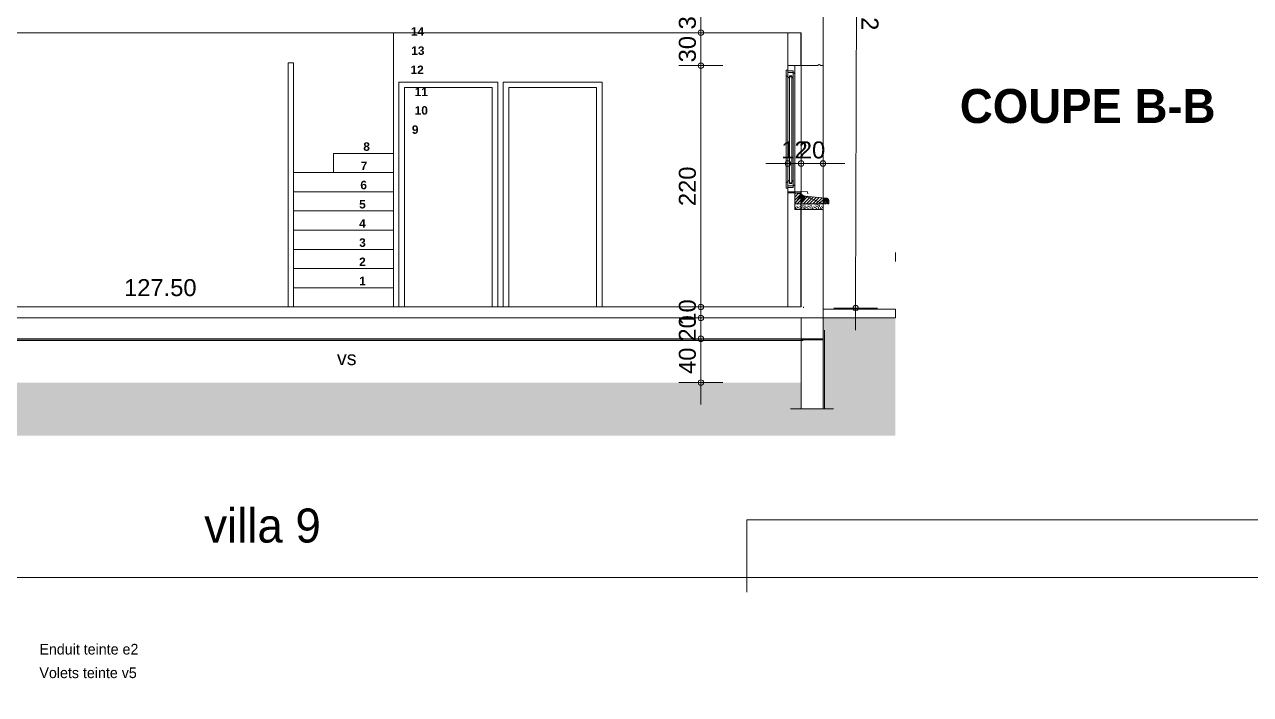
# Model space of a CAD drawing. Header units: metres. Extents: x 1.8 to 61.8, y -53.3 to -11.3.
# Drawn here: x 33.88 to 45.04, y -39.91 to -33.8 of the extents above; entities that cross this region are included whole.
import ezdxf
from ezdxf.enums import TextEntityAlignment as Align
from ezdxf.lldxf.tags import DXFTag

# ---------------------------------------------------------------- set-up
doc = ezdxf.new("R2010")
doc.units = ezdxf.units.M
doc.header["$MEASUREMENT"] = 0
for name, color, linetype in [('Calque commun', 7, 'Continuous'), ('Cotations', 7, 'Continuous'), ('Textes', 7, 'Continuous')]:
    doc.layers.add(name, color=color, linetype=linetype)
doc.styles.add('Arial10', font='arial.ttf', dxfattribs={"height": 0.154626})
doc.styles.add('Arial11', font='arial.ttf', dxfattribs={"height": 0.127566})
doc.styles.add('Arial12', font='arialbd.ttf', dxfattribs={"height": 0.077267})
doc.styles.add('Arial13', font='arial.ttf', dxfattribs={"height": 0.154626})
doc.styles.add('Century Gothic', font='GOTHIC.TTF', dxfattribs={"height": 0.310302})
doc.styles.add('Century Gothic3', font='GOTHIC.TTF', dxfattribs={"height": 0.193938})
doc.styles.add('Century Gothic6', font='GOTHICB.TTF', dxfattribs={"height": 0.31023})
tags = doc.linetypes.add('HIDDEN', pattern=[0.375, 0.25, -0.125]).pattern_tags.tags
tags[6:7] = [DXFTag(74, 4), DXFTag(75, 0), DXFTag(340, '0'), DXFTag(46, 1.0), DXFTag(50, 0.0), DXFTag(44, 0.0), DXFTag(45, 0.0)]
tags[4:5] = [DXFTag(74, 4), DXFTag(75, 0), DXFTag(340, '0'), DXFTag(46, 1.0), DXFTag(50, 0.0), DXFTag(44, 0.0), DXFTag(45, 0.0)]
tags = doc.linetypes.add('HIDDENX2', pattern=[0.75, 0.5, -0.25]).pattern_tags.tags
tags[6:7] = [DXFTag(74, 4), DXFTag(75, 0), DXFTag(340, '0'), DXFTag(46, 1.0), DXFTag(50, 0.0), DXFTag(44, 0.0), DXFTag(45, 0.0)]
tags[4:5] = [DXFTag(74, 4), DXFTag(75, 0), DXFTag(340, '0'), DXFTag(46, 1.0), DXFTag(50, 0.0), DXFTag(44, 0.0), DXFTag(45, 0.0)]

# ---------------------------------------------------------------- blocks, each defined once
blk = doc.blocks.new('FACADE VILLA 9 10 11-30')
at = {"layer": 'Textes', "color": 5, "linetype": 'ByBlock', "lineweight": -2, "insert": (-25.403, 31.46), "char_height": 0.19394, "attachment_point": 7, "line_spacing_factor": 1.330319, "style": 'Century Gothic3'}
blk.add_mtext('Enduit teinte e2\\PVolets teinte v5', dxfattribs=at)
blk = doc.blocks.new('CARTDCE')
at = {"layer": 'Calque commun', "color": 9, "linetype": 'Continuous', "lineweight": 9}
for p, q in [((20.202, 28.93), (-21.798, 28.93)), ((-21.798, 28.93), (-21.798, 27.609))]:
    blk.add_line(p, q, dxfattribs=at)
blk = doc.blocks.new('new171')
at = {"layer": 'Cotations', "color": 14, "linetype": 'Continuous', "lineweight": 9}
blk.add_arc((0, 0), 0.5, 0, 359.9994, dxfattribs=at)
blk = doc.blocks.new('new172')
at = {"layer": 'Cotations', "color": 14, "linetype": 'Continuous', "lineweight": 9}
blk.add_arc((0, 0), 0.5, 0, 359.9994, dxfattribs=at)
blk = doc.blocks.new('DimLine57553')
at = {"layer": 'Cotations', "color": 14, "linetype": 'Continuous', "lineweight": 9}
for p, q in [((40.039, -33.578), (40.039, -33.378)), ((40.239, -33.578), (39.839, -33.578)), ((40.039, -33.878), (40.039, -33.578)), ((40.239, -33.878), (39.839, -33.878)), ((40.039, -33.878), (40.039, -34.078))]:
    blk.add_line(p, q, dxfattribs=at)
at = {"layer": 'Cotations', "color": 14, "linetype": 'Continuous', "lineweight": 9, "xscale": 0.05000000074505806, "yscale": 0.05000000074505806, "zscale": 0.05000000074505806}
for name, p, rotation in [('new172', (40.039, -33.578), -90.00000000000001), ('new171', (40.039, -33.878), 90)]:
    blk.add_blockref(name, p, dxfattribs=dict(at, rotation=rotation))
at = {"layer": 'Cotations', "color": 7, "linetype": 'Continuous', "lineweight": 9, "style": 'Arial10'}
blk.add_text('30', height=0.1546, rotation=90, dxfattribs=at).set_placement((40.039, -33.728), align=Align.BOTTOM_CENTER)
blk = doc.blocks.new('new183')
at = {"layer": 'Cotations', "color": 14, "linetype": 'Continuous', "lineweight": 9}
blk.add_arc((0, 0), 0.5, 0, 359.9994, dxfattribs=at)
blk = doc.blocks.new('new184')
at = {"layer": 'Cotations', "color": 14, "linetype": 'Continuous', "lineweight": 9}
blk.add_arc((0, 0), 0.5, 0, 359.9994, dxfattribs=at)
blk = doc.blocks.new('DimLine57592')
at = {"layer": 'Cotations', "color": 14, "linetype": 'Continuous', "lineweight": 9}
for p, q in [((40.039, -33.878), (40.039, -33.678)), ((40.239, -33.878), (39.839, -33.878)), ((40.039, -34.178), (40.039, -33.878)), ((40.239, -34.178), (39.839, -34.178)), ((40.039, -34.178), (40.039, -34.378))]:
    blk.add_line(p, q, dxfattribs=at)
at = {"layer": 'Cotations', "color": 14, "linetype": 'Continuous', "lineweight": 9, "xscale": 0.05000000074505806, "yscale": 0.05000000074505806, "zscale": 0.05000000074505806}
for name, p, rotation in [('new184', (40.039, -33.878), -90.00000000000001), ('new183', (40.039, -34.178), 90)]:
    blk.add_blockref(name, p, dxfattribs=dict(at, rotation=rotation))
at = {"layer": 'Cotations', "color": 7, "linetype": 'Continuous', "lineweight": 9, "style": 'Arial10'}
blk.add_text('30', height=0.1546, rotation=90, dxfattribs=at).set_placement((40.039, -34.028), align=Align.BOTTOM_CENTER)
blk = doc.blocks.new('new193')
at = {"layer": 'Cotations', "color": 14, "linetype": 'Continuous', "lineweight": 9}
blk.add_arc((0, 0), 0.5, 0, 359.9994, dxfattribs=at)
blk = doc.blocks.new('new194')
at = {"layer": 'Cotations', "color": 14, "linetype": 'Continuous', "lineweight": 9}
blk.add_arc((0, 0), 0.5, 0, 359.9994, dxfattribs=at)
blk = doc.blocks.new('DimLine57699')
at = {"layer": 'Cotations', "color": 14, "linetype": 'Continuous', "lineweight": 9}
for p, q in [((40.831, -34.87), (40.831, -35.27)), ((40.951, -34.87), (40.951, -35.27)), ((40.831, -35.07), (40.631, -35.07)), ((40.831, -35.07), (40.951, -35.07)), ((40.951, -35.07), (41.151, -35.07))]:
    blk.add_line(p, q, dxfattribs=at)
at = {"layer": 'Cotations', "color": 14, "linetype": 'Continuous', "lineweight": 9, "extrusion": (0, 0, -1), "xscale": 0.05000000074505806, "yscale": 0.05000000074505806, "zscale": 0.05000000074505806, "rotation": 180}
blk.add_blockref('new193', (-40.831, -35.07), dxfattribs=at)
at = {"layer": 'Cotations', "color": 14, "linetype": 'Continuous', "lineweight": 9, "extrusion": (0, 0, -1), "xscale": 0.05000000074505806, "yscale": 0.05000000074505806, "zscale": 0.05000000074505806}
blk.add_blockref('new194', (-40.951, -35.07), dxfattribs=at)
at = {"layer": 'Cotations', "color": 7, "linetype": 'Continuous', "lineweight": 9, "style": 'Arial10'}
blk.add_text('12', height=0.1546, dxfattribs=at).set_placement((40.891, -35.07), align=Align.BOTTOM_CENTER)
blk = doc.blocks.new('new195')
at = {"layer": 'Cotations', "color": 14, "linetype": 'Continuous', "lineweight": 9}
blk.add_arc((0, 0), 0.5, 0, 359.9994, dxfattribs=at)
blk = doc.blocks.new('new196')
at = {"layer": 'Cotations', "color": 14, "linetype": 'Continuous', "lineweight": 9}
blk.add_arc((0, 0), 0.5, 0, 359.9994, dxfattribs=at)
blk = doc.blocks.new('DimLine57705')
at = {"layer": 'Cotations', "color": 14, "linetype": 'Continuous', "lineweight": 9}
for p, q in [((40.951, -34.87), (40.951, -35.27)), ((41.151, -34.87), (41.151, -35.27)), ((40.951, -35.07), (40.751, -35.07)), ((40.951, -35.07), (41.151, -35.07)), ((41.151, -35.07), (41.351, -35.07))]:
    blk.add_line(p, q, dxfattribs=at)
at = {"layer": 'Cotations', "color": 14, "linetype": 'Continuous', "lineweight": 9, "extrusion": (0, 0, -1), "xscale": 0.05000000074505806, "yscale": 0.05000000074505806, "zscale": 0.05000000074505806, "rotation": 180}
blk.add_blockref('new195', (-40.951, -35.07), dxfattribs=at)
at = {"layer": 'Cotations', "color": 14, "linetype": 'Continuous', "lineweight": 9, "extrusion": (0, 0, -1), "xscale": 0.05000000074505806, "yscale": 0.05000000074505806, "zscale": 0.05000000074505806}
blk.add_blockref('new196', (-41.151, -35.07), dxfattribs=at)
at = {"layer": 'Cotations', "color": 7, "linetype": 'Continuous', "lineweight": 9, "style": 'Arial10'}
blk.add_text('20', height=0.1546, dxfattribs=at).set_placement((41.051, -35.07), align=Align.BOTTOM_CENTER)
blk = doc.blocks.new('new197')
at = {"layer": 'Cotations', "color": 14, "linetype": 'Continuous', "lineweight": 9}
blk.add_arc((0, 0), 0.5, 0, 359.9994, dxfattribs=at)
blk = doc.blocks.new('new198')
at = {"layer": 'Cotations', "color": 14, "linetype": 'Continuous', "lineweight": 9}
blk.add_arc((0, 0), 0.5, 0, 359.9994, dxfattribs=at)
blk = doc.blocks.new('DimLine57719')
at = {"layer": 'Cotations', "color": 14, "linetype": 'Continuous', "lineweight": 9}
for p, q in [((40.039, -36.378), (40.039, -36.178)), ((40.239, -36.378), (39.839, -36.378)), ((40.039, -36.478), (40.039, -36.378)), ((40.239, -36.478), (39.839, -36.478)), ((40.039, -36.478), (40.039, -36.678))]:
    blk.add_line(p, q, dxfattribs=at)
at = {"layer": 'Cotations', "color": 14, "linetype": 'Continuous', "lineweight": 9, "xscale": 0.05000000074505806, "yscale": 0.05000000074505806, "zscale": 0.05000000074505806}
for name, p, rotation in [('new198', (40.039, -36.378), -90.00000000000001), ('new197', (40.039, -36.478), 90)]:
    blk.add_blockref(name, p, dxfattribs=dict(at, rotation=rotation))
at = {"layer": 'Cotations', "color": 7, "linetype": 'Continuous', "lineweight": 9, "style": 'Arial10'}
blk.add_text('10', height=0.1546, rotation=90, dxfattribs=at).set_placement((40.039, -36.428), align=Align.BOTTOM_CENTER)
blk = doc.blocks.new('new199')
at = {"layer": 'Cotations', "color": 14, "linetype": 'Continuous', "lineweight": 9}
blk.add_arc((0, 0), 0.5, 0, 359.9994, dxfattribs=at)
blk = doc.blocks.new('new200')
at = {"layer": 'Cotations', "color": 14, "linetype": 'Continuous', "lineweight": 9}
blk.add_arc((0, 0), 0.5, 0, 359.9994, dxfattribs=at)
blk = doc.blocks.new('DimLine57725')
at = {"layer": 'Cotations', "color": 14, "linetype": 'Continuous', "lineweight": 9}
for p, q in [((40.039, -36.478), (40.039, -36.278)), ((40.239, -36.478), (39.839, -36.478)), ((40.039, -36.668), (40.039, -36.478)), ((40.239, -36.668), (39.839, -36.668)), ((40.039, -36.668), (40.039, -36.868))]:
    blk.add_line(p, q, dxfattribs=at)
at = {"layer": 'Cotations', "color": 14, "linetype": 'Continuous', "lineweight": 9, "xscale": 0.05000000074505806, "yscale": 0.05000000074505806, "zscale": 0.05000000074505806}
for name, p, rotation in [('new200', (40.039, -36.478), -90.00000000000001), ('new199', (40.039, -36.668), 90)]:
    blk.add_blockref(name, p, dxfattribs=dict(at, rotation=rotation))
at = {"layer": 'Cotations', "color": 7, "linetype": 'Continuous', "lineweight": 9, "style": 'Arial10'}
blk.add_text('20', height=0.1546, rotation=90, dxfattribs=at).set_placement((40.039, -36.573), align=Align.BOTTOM_CENTER)
blk = doc.blocks.new('new201')
at = {"layer": 'Cotations', "color": 14, "linetype": 'Continuous', "lineweight": 9}
blk.add_arc((0, 0), 0.5, 0, 359.9994, dxfattribs=at)
blk = doc.blocks.new('new202')
at = {"layer": 'Cotations', "color": 14, "linetype": 'Continuous', "lineweight": 9}
blk.add_arc((0, 0), 0.5, 0, 359.9994, dxfattribs=at)
blk = doc.blocks.new('DimLine57731')
at = {"layer": 'Cotations', "color": 14, "linetype": 'Continuous', "lineweight": 9}
for p, q in [((40.039, -36.668), (40.039, -36.468)), ((40.239, -36.668), (39.839, -36.668)), ((40.039, -37.067), (40.039, -36.668)), ((40.239, -37.067), (39.839, -37.067)), ((40.039, -37.067), (40.039, -37.267))]:
    blk.add_line(p, q, dxfattribs=at)
at = {"layer": 'Cotations', "color": 14, "linetype": 'Continuous', "lineweight": 9, "xscale": 0.05000000074505806, "yscale": 0.05000000074505806, "zscale": 0.05000000074505806}
for name, p, rotation in [('new202', (40.039, -36.668), -90.00000000000001), ('new201', (40.039, -37.067), 90)]:
    blk.add_blockref(name, p, dxfattribs=dict(at, rotation=rotation))
at = {"layer": 'Cotations', "color": 7, "linetype": 'Continuous', "lineweight": 9, "style": 'Arial10'}
blk.add_text('40', height=0.1546, rotation=90, dxfattribs=at).set_placement((40.039, -36.868), align=Align.BOTTOM_CENTER)
blk = doc.blocks.new('new203')
at = {"layer": 'Cotations', "color": 14, "linetype": 'Continuous', "lineweight": 9}
blk.add_arc((0, 0), 0.5, 0, 359.9994, dxfattribs=at)
blk = doc.blocks.new('new204')
at = {"layer": 'Cotations', "color": 14, "linetype": 'Continuous', "lineweight": 9}
blk.add_arc((0, 0), 0.5, 0, 359.9994, dxfattribs=at)
blk = doc.blocks.new('DimLine57744')
at = {"layer": 'Cotations', "color": 14, "linetype": 'Continuous', "lineweight": 9}
for p, q in [((40.039, -36.378), (40.039, -36.178)), ((40.239, -36.378), (39.839, -36.378)), ((40.039, -36.478), (40.039, -36.378)), ((40.239, -36.478), (39.839, -36.478)), ((40.039, -36.478), (40.039, -36.678))]:
    blk.add_line(p, q, dxfattribs=at)
at = {"layer": 'Cotations', "color": 14, "linetype": 'Continuous', "lineweight": 9, "xscale": 0.05000000074505806, "yscale": 0.05000000074505806, "zscale": 0.05000000074505806}
for name, p, rotation in [('new204', (40.039, -36.378), -90.00000000000001), ('new203', (40.039, -36.478), 90)]:
    blk.add_blockref(name, p, dxfattribs=dict(at, rotation=rotation))
at = {"layer": 'Cotations', "color": 7, "linetype": 'Continuous', "lineweight": 9, "style": 'Arial10'}
blk.add_text('10', height=0.1546, rotation=90, dxfattribs=at).set_placement((40.039, -36.428), align=Align.BOTTOM_CENTER)
blk = doc.blocks.new('new205')
at = {"layer": 'Cotations', "color": 14, "linetype": 'Continuous', "lineweight": 9}
blk.add_arc((0, 0), 0.5, 0, 359.9994, dxfattribs=at)
blk = doc.blocks.new('new206')
at = {"layer": 'Cotations', "color": 14, "linetype": 'Continuous', "lineweight": 9}
blk.add_arc((0, 0), 0.5, 0, 359.9994, dxfattribs=at)
blk = doc.blocks.new('DimLine57750')
at = {"layer": 'Cotations', "color": 14, "linetype": 'Continuous', "lineweight": 9}
for p, q in [((40.039, -36.378), (40.039, -36.178)), ((40.239, -36.378), (39.839, -36.378)), ((40.039, -36.478), (40.039, -36.378)), ((40.239, -36.478), (39.839, -36.478)), ((40.039, -36.478), (40.039, -36.678))]:
    blk.add_line(p, q, dxfattribs=at)
at = {"layer": 'Cotations', "color": 14, "linetype": 'Continuous', "lineweight": 9, "xscale": 0.05000000074505806, "yscale": 0.05000000074505806, "zscale": 0.05000000074505806}
for name, p, rotation in [('new206', (40.039, -36.378), -90.00000000000001), ('new205', (40.039, -36.478), 90)]:
    blk.add_blockref(name, p, dxfattribs=dict(at, rotation=rotation))
at = {"layer": 'Cotations', "color": 7, "linetype": 'Continuous', "lineweight": 9, "style": 'Arial10'}
blk.add_text('10', height=0.1546, rotation=90, dxfattribs=at).set_placement((40.039, -36.428), align=Align.BOTTOM_CENTER)
blk = doc.blocks.new('new211')
at = {"layer": 'Cotations', "color": 14, "linetype": 'Continuous', "lineweight": 9}
blk.add_arc((0, 0), 0.5, 0, 359.9994, dxfattribs=at)
blk = doc.blocks.new('new212')
at = {"layer": 'Cotations', "color": 14, "linetype": 'Continuous', "lineweight": 9}
blk.add_arc((0, 0), 0.5, 0, 359.9994, dxfattribs=at)
blk = doc.blocks.new('DimLine57787')
at = {"layer": 'Cotations', "color": 14, "linetype": 'Continuous', "lineweight": 9}
for p, q in [((40.039, -34.178), (40.039, -33.978)), ((40.239, -34.178), (39.839, -34.178)), ((40.039, -36.378), (40.039, -34.178)), ((40.239, -36.378), (39.839, -36.378)), ((40.039, -36.378), (40.039, -36.578))]:
    blk.add_line(p, q, dxfattribs=at)
at = {"layer": 'Cotations', "color": 14, "linetype": 'Continuous', "lineweight": 9, "xscale": 0.05000000074505806, "yscale": 0.05000000074505806, "zscale": 0.05000000074505806}
for name, p, rotation in [('new212', (40.039, -34.178), -90.00000000000001), ('new211', (40.039, -36.378), 90)]:
    blk.add_blockref(name, p, dxfattribs=dict(at, rotation=rotation))
at = {"layer": 'Cotations', "color": 7, "linetype": 'Continuous', "lineweight": 9, "style": 'Arial10'}
blk.add_text('220', height=0.1546, rotation=90, dxfattribs=at).set_placement((40.039, -35.278), align=Align.BOTTOM_CENTER)
blk = doc.blocks.new('new225')
at = {"layer": 'Cotations', "color": 14, "linetype": 'Continuous', "lineweight": 9}
blk.add_arc((0, 0), 0.5, 0, 359.9994, dxfattribs=at)
blk = doc.blocks.new('new226')
at = {"layer": 'Cotations', "color": 14, "linetype": 'Continuous', "lineweight": 9}
blk.add_arc((0, 0), 0.5, 0, 359.9994, dxfattribs=at)
blk = doc.blocks.new('DimLine57855')
at = {"layer": 'Cotations', "color": 14, "linetype": 'Continuous', "lineweight": 9}
for p, q in [((41.461, -30.965), (41.462, -30.765)), ((41.261, -30.965), (41.661, -30.965)), ((41.461, -30.965), (41.448, -36.388)), ((41.248, -36.388), (41.648, -36.388)), ((41.448, -36.388), (41.448, -36.588))]:
    blk.add_line(p, q, dxfattribs=at)
at = {"layer": 'Cotations', "color": 14, "linetype": 'Continuous', "lineweight": 9, "xscale": 0.05000000145180782, "yscale": 0.05000000145180782, "zscale": 0.05000000074505806}
for name, p, rotation in [('new225', (41.461, -30.965), -90.13845825380338), ('new226', (41.448, -36.388), 89.86154174619664)]:
    blk.add_blockref(name, p, dxfattribs=dict(at, rotation=rotation))
at = {"layer": 'Cotations', "color": 7, "linetype": 'Continuous', "lineweight": 9, "style": 'Arial10'}
blk.add_text('542', height=0.1546, rotation=269.8615, dxfattribs=at).set_placement((41.455, -33.676), align=Align.BOTTOM_CENTER)
blk = doc.blocks.new('hatch29')
at = {"layer": 'Calque commun', "color": 7, "linetype": 'Continuous', "lineweight": 9}
for p, q in [((40.903, -35.338), (40.893, -35.349)), ((40.931, -35.338), (40.893, -35.377)), ((40.951, -35.347), (40.893, -35.405)), ((40.966, -35.36), (40.893, -35.433)), ((40.987, -35.367), (40.916, -35.438)), ((41.014, -35.369), (40.945, -35.438)), ((41.039, -35.372), (40.973, -35.438)), ((41.065, -35.374), (41.001, -35.438)), ((41.091, -35.377), (41.029, -35.438)), ((41.116, -35.38), (41.058, -35.438)), ((41.142, -35.382), (41.086, -35.438)), ((41.168, -35.385), (41.114, -35.438)), ((41.192, -35.389), (41.143, -35.438)), ((41.203, -35.406), (41.171, -35.438)), ((41.203, -35.435), (41.199, -35.438))]:
    blk.add_line(p, q, dxfattribs=at)
at = {"layer": 'Calque commun', "color": 7, "linetype": 'Continuous', "lineweight": 18}
mesh = blk.add_polyface(dxfattribs=at)
corners = [(41.166, -35.438), (41.183, -35.432), (41.166, -35.385), (40.955, -35.351), (40.893, -35.338), (40.893, -35.438), (40.992, -35.367), (40.988, -35.367), (40.951, -35.438), (41.151, -35.438), (40.973, -35.364), (40.97, -35.363), (41.186, -35.431), (41.188, -35.431), (41.203, -35.405), (40.95, -35.345), (40.949, -35.342), (40.957, -35.354), (41.182, -35.433), (41.185, -35.431), (41.193, -35.39), (41.202, -35.403), (41.193, -35.435), (41.193, -35.437), (41.203, -35.438), (41.181, -35.386), (41.185, -35.386), (40.984, -35.367), (41.191, -35.433), (40.953, -35.348), (41.187, -35.387), (41.193, -35.438), (40.98, -35.366), (40.977, -35.365), (41.202, -35.401), (41.201, -35.399), (41.2, -35.397), (40.96, -35.356), (41.181, -35.438), (41.181, -35.437), (41.191, -35.389), (41.181, -35.435), (41.198, -35.394), (41.195, -35.391), (40.963, -35.359), (41.19, -35.432), (41.199, -35.396), (41.196, -35.392), (41.189, -35.431), (41.192, -35.434), (41.189, -35.388), (40.947, -35.338), (41.183, -35.386), (40.966, -35.361), (41.181, -35.434)]
mesh.append_faces([[corners[k] for k in face] for face in [(43, 42, 47)]], dxfattribs={"vtx0": -1, "color": 7})
mesh.append_faces([[corners[k] for k in face] for face in [(6, 9, 2), (21, 12, 14), (3, 5, 17), (28, 14, 45), (20, 12, 43), (0, 2, 9)]], dxfattribs={"vtx0": -1, "vtx1": -1, "color": 7})
mesh.append_faces([[corners[k] for k in face] for face in [(0, 1, 2), (25, 19, 26), (34, 36, 12), (12, 42, 43), (19, 40, 30)]], dxfattribs={"vtx0": -1, "vtx1": -1, "vtx2": -1, "color": 7})
mesh.append_faces([[corners[k] for k in face] for face in [(3, 4, 5), (0, 18, 1), (28, 24, 14), (19, 30, 26), (25, 1, 19), (19, 20, 40), (0, 39, 41), (12, 46, 42), (14, 48, 45), (6, 8, 9), (12, 36, 46), (14, 13, 48), (0, 41, 54), (0, 54, 18)]], dxfattribs={"vtx0": -1, "vtx2": -1, "color": 7})
mesh.append_faces([[corners[k] for k in face] for face in [(6, 7, 8), (10, 11, 8), (12, 13, 14), (15, 16, 4), (5, 8, 17), (19, 12, 20), (22, 23, 24), (7, 27, 8), (29, 15, 4), (32, 33, 8), (37, 17, 8), (33, 10, 8), (21, 34, 12), (44, 37, 8), (27, 32, 8), (25, 2, 1), (49, 22, 24), (11, 53, 8), (28, 49, 24), (53, 44, 8), (3, 29, 4)]], dxfattribs={"vtx1": -1, "vtx2": -1, "color": 7})
mesh.append_faces([[corners[k] for k in face] for face in [(23, 31, 24), (34, 35, 36), (0, 38, 39), (40, 50, 30), (16, 51, 4), (26, 52, 25)]], dxfattribs={"vtx2": -1, "color": 7})
blk = doc.blocks.new('Block58757')
at = {"layer": 'Calque commun', "color": 7, "linetype": 'Continuous', "lineweight": 9}
for p, q in [((40.894, -35.449), (40.893, -35.449)), ((40.893, -35.452), (40.894, -35.452)), ((40.893, -35.461), (40.893, -35.46)), ((40.893, -35.46), (40.893, -35.46)), ((40.895, -35.451), (40.894, -35.449)), ((40.894, -35.452), (40.895, -35.451)), ((40.9, -35.479), (40.901, -35.477)), ((40.901, -35.481), (40.9, -35.479)), ((40.901, -35.477), (40.903, -35.477)), ((40.903, -35.481), (40.901, -35.481)), ((40.902, -35.442), (40.902, -35.441)), ((40.902, -35.441), (40.902, -35.441)), ((40.902, -35.441), (40.903, -35.441)), ((40.903, -35.441), (40.902, -35.442)), ((40.902, -35.47), (40.902, -35.469)), ((40.902, -35.469), (40.903, -35.47)), ((40.902, -35.47), (40.902, -35.47)), ((40.903, -35.47), (40.902, -35.47)), ((40.903, -35.477), (40.904, -35.479)), ((40.904, -35.479), (40.903, -35.481)), ((40.911, -35.451), (40.912, -35.45)), ((40.912, -35.451), (40.911, -35.451)), ((40.912, -35.461), (40.911, -35.46)), ((40.911, -35.46), (40.912, -35.46)), ((40.911, -35.479), (40.912, -35.478)), ((40.912, -35.48), (40.911, -35.479)), ((40.911, -35.488), (40.912, -35.488)), ((40.912, -35.45), (40.912, -35.451)), ((40.912, -35.451), (40.912, -35.451)), ((40.912, -35.46), (40.912, -35.461)), ((40.912, -35.46), (40.912, -35.46)), ((40.912, -35.478), (40.912, -35.479)), ((40.912, -35.479), (40.912, -35.48)), ((40.912, -35.488), (40.912, -35.488)), ((40.919, -35.47), (40.92, -35.468)), ((40.92, -35.471), (40.919, -35.47)), ((40.921, -35.442), (40.92, -35.441)), ((40.92, -35.441), (40.921, -35.441)), ((40.92, -35.468), (40.922, -35.468)), ((40.922, -35.471), (40.92, -35.471)), ((40.921, -35.441), (40.922, -35.441)), ((40.922, -35.441), (40.921, -35.442)), ((40.922, -35.468), (40.923, -35.47)), ((40.923, -35.47), (40.922, -35.471)), ((40.928, -35.488), (40.929, -35.487)), ((40.929, -35.487), (40.931, -35.487)), ((40.93, -35.451), (40.93, -35.45)), ((40.93, -35.45), (40.931, -35.451)), ((40.931, -35.451), (40.93, -35.451)), ((40.93, -35.451), (40.93, -35.451)), ((40.93, -35.47), (40.93, -35.469)), ((40.93, -35.469), (40.931, -35.47)), ((40.931, -35.47), (40.93, -35.47)), ((40.93, -35.47), (40.93, -35.47)), ((40.931, -35.487), (40.932, -35.488)), ((40.94, -35.442), (40.939, -35.441)), ((40.939, -35.441), (40.94, -35.441)), ((40.94, -35.461), (40.939, -35.46)), ((40.939, -35.46), (40.94, -35.46)), ((40.939, -35.479), (40.94, -35.478)), ((40.94, -35.48), (40.939, -35.479)), ((40.94, -35.441), (40.94, -35.441)), ((40.94, -35.441), (40.94, -35.442)), ((40.94, -35.46), (40.94, -35.461)), ((40.94, -35.46), (40.94, -35.46)), ((40.94, -35.478), (40.94, -35.479)), ((40.94, -35.479), (40.94, -35.48)), ((40.947, -35.441), (40.948, -35.44)), ((40.948, -35.443), (40.947, -35.441)), ((40.948, -35.44), (40.95, -35.44)), ((40.95, -35.443), (40.948, -35.443)), ((40.949, -35.461), (40.948, -35.46)), ((40.948, -35.46), (40.949, -35.46)), ((40.95, -35.46), (40.949, -35.461)), ((40.949, -35.46), (40.95, -35.46)), ((40.95, -35.44), (40.951, -35.441)), ((40.951, -35.441), (40.95, -35.443)), ((40.957, -35.47), (40.958, -35.468)), ((40.958, -35.471), (40.957, -35.47)), ((40.958, -35.451), (40.958, -35.45)), ((40.958, -35.45), (40.959, -35.451)), ((40.959, -35.451), (40.958, -35.451)), ((40.958, -35.451), (40.958, -35.451)), ((40.958, -35.468), (40.959, -35.468)), ((40.959, -35.471), (40.958, -35.471)), ((40.958, -35.479), (40.958, -35.478)), ((40.958, -35.478), (40.959, -35.479)), ((40.959, -35.479), (40.958, -35.48)), ((40.958, -35.48), (40.958, -35.479)), ((40.959, -35.468), (40.96, -35.47)), ((40.96, -35.47), (40.959, -35.471)), ((40.966, -35.451), (40.967, -35.449)), ((40.967, -35.452), (40.966, -35.451)), ((40.967, -35.449), (40.968, -35.449)), ((40.968, -35.452), (40.967, -35.452)), ((40.968, -35.461), (40.967, -35.46)), ((40.967, -35.46), (40.968, -35.46)), ((40.969, -35.449), (40.968, -35.449)), ((40.968, -35.452), (40.969, -35.452)), ((40.968, -35.461), (40.968, -35.46)), ((40.968, -35.46), (40.968, -35.46)), ((40.97, -35.451), (40.969, -35.449)), ((40.969, -35.452), (40.97, -35.451)), ((40.975, -35.479), (40.976, -35.477)), ((40.976, -35.481), (40.975, -35.479)), ((40.976, -35.477), (40.978, -35.477)), ((40.978, -35.481), (40.976, -35.481)), ((40.977, -35.442), (40.977, -35.441)), ((40.977, -35.441), (40.977, -35.441)), ((40.977, -35.441), (40.978, -35.441)), ((40.978, -35.441), (40.977, -35.442)), ((40.977, -35.47), (40.977, -35.469)), ((40.977, -35.469), (40.978, -35.47)), ((40.977, -35.47), (40.977, -35.47)), ((40.978, -35.47), (40.977, -35.47)), ((40.978, -35.477), (40.979, -35.479)), ((40.979, -35.479), (40.978, -35.481)), ((40.986, -35.451), (40.987, -35.45)), ((40.987, -35.451), (40.986, -35.451)), ((40.987, -35.461), (40.986, -35.46)), ((40.986, -35.46), (40.987, -35.46)), ((40.986, -35.479), (40.987, -35.478)), ((40.987, -35.48), (40.986, -35.479)), ((40.986, -35.488), (40.987, -35.488)), ((40.987, -35.45), (40.987, -35.451)), ((40.987, -35.451), (40.987, -35.451)), ((40.987, -35.46), (40.987, -35.461)), ((40.987, -35.46), (40.987, -35.46)), ((40.987, -35.478), (40.987, -35.479)), ((40.987, -35.479), (40.987, -35.48)), ((40.987, -35.488), (40.987, -35.488)), ((40.994, -35.47), (40.995, -35.468)), ((40.995, -35.471), (40.994, -35.47)), ((40.996, -35.442), (40.995, -35.441)), ((40.995, -35.441), (40.996, -35.441)), ((40.995, -35.468), (40.997, -35.468)), ((40.997, -35.471), (40.995, -35.471)), ((40.996, -35.441), (40.997, -35.441)), ((40.997, -35.441), (40.996, -35.442)), ((40.997, -35.468), (40.998, -35.47)), ((40.998, -35.47), (40.997, -35.471)), ((41.003, -35.488), (41.004, -35.487)), ((41.004, -35.487), (41.006, -35.487)), ((41.005, -35.451), (41.005, -35.45)), ((41.005, -35.45), (41.006, -35.451)), ((41.006, -35.451), (41.005, -35.451)), ((41.005, -35.451), (41.005, -35.451)), ((41.005, -35.47), (41.005, -35.469)), ((41.005, -35.469), (41.006, -35.47)), ((41.006, -35.47), (41.005, -35.47)), ((41.005, -35.47), (41.005, -35.47)), ((41.006, -35.487), (41.007, -35.488)), ((41.015, -35.442), (41.014, -35.441)), ((41.014, -35.441), (41.015, -35.441)), ((41.015, -35.461), (41.014, -35.46)), ((41.014, -35.46), (41.015, -35.46)), ((41.014, -35.479), (41.015, -35.478)), ((41.015, -35.48), (41.014, -35.479)), ((41.015, -35.441), (41.015, -35.441)), ((41.015, -35.441), (41.015, -35.442)), ((41.015, -35.46), (41.015, -35.461)), ((41.015, -35.46), (41.015, -35.46)), ((41.015, -35.478), (41.015, -35.479)), ((41.015, -35.479), (41.015, -35.48)), ((41.022, -35.441), (41.023, -35.44)), ((41.023, -35.443), (41.022, -35.441)), ((41.023, -35.44), (41.025, -35.44)), ((41.025, -35.443), (41.023, -35.443)), ((41.024, -35.461), (41.023, -35.46)), ((41.023, -35.46), (41.024, -35.46)), ((41.025, -35.46), (41.024, -35.461)), ((41.024, -35.46), (41.025, -35.46)), ((41.025, -35.44), (41.026, -35.441)), ((41.026, -35.441), (41.025, -35.443)), ((41.032, -35.47), (41.033, -35.468)), ((41.033, -35.471), (41.032, -35.47)), ((41.033, -35.451), (41.033, -35.45)), ((41.033, -35.45), (41.034, -35.451)), ((41.034, -35.451), (41.033, -35.451)), ((41.033, -35.451), (41.033, -35.451)), ((41.033, -35.468), (41.034, -35.468)), ((41.034, -35.471), (41.033, -35.471)), ((41.033, -35.479), (41.033, -35.478)), ((41.033, -35.478), (41.034, -35.479)), ((41.034, -35.479), (41.033, -35.48)), ((41.033, -35.48), (41.033, -35.479)), ((41.034, -35.468), (41.035, -35.47)), ((41.035, -35.47), (41.034, -35.471)), ((41.041, -35.451), (41.042, -35.449)), ((41.042, -35.452), (41.041, -35.451)), ((41.042, -35.449), (41.043, -35.449)), ((41.043, -35.452), (41.042, -35.452)), ((41.043, -35.461), (41.042, -35.46)), ((41.042, -35.46), (41.043, -35.46)), ((41.044, -35.449), (41.043, -35.449)), ((41.043, -35.452), (41.044, -35.452)), ((41.043, -35.461), (41.043, -35.46)), ((41.043, -35.46), (41.043, -35.46)), ((41.045, -35.451), (41.044, -35.449)), ((41.044, -35.452), (41.045, -35.451)), ((41.05, -35.479), (41.051, -35.477)), ((41.051, -35.481), (41.05, -35.479)), ((41.051, -35.477), (41.053, -35.477)), ((41.053, -35.481), (41.051, -35.481)), ((41.052, -35.442), (41.052, -35.441)), ((41.052, -35.441), (41.052, -35.441)), ((41.052, -35.441), (41.053, -35.441)), ((41.053, -35.441), (41.052, -35.442)), ((41.052, -35.47), (41.052, -35.469)), ((41.052, -35.469), (41.053, -35.47)), ((41.052, -35.47), (41.052, -35.47)), ((41.053, -35.47), (41.052, -35.47)), ((41.053, -35.477), (41.054, -35.479)), ((41.054, -35.479), (41.053, -35.481)), ((41.061, -35.451), (41.062, -35.45)), ((41.062, -35.451), (41.061, -35.451)), ((41.062, -35.461), (41.061, -35.46)), ((41.061, -35.46), (41.062, -35.46)), ((41.061, -35.479), (41.062, -35.478)), ((41.062, -35.48), (41.061, -35.479)), ((41.061, -35.488), (41.062, -35.488)), ((41.062, -35.45), (41.062, -35.451)), ((41.062, -35.451), (41.062, -35.451)), ((41.062, -35.46), (41.062, -35.461)), ((41.062, -35.46), (41.062, -35.46)), ((41.062, -35.478), (41.062, -35.479)), ((41.062, -35.479), (41.062, -35.48)), ((41.062, -35.488), (41.062, -35.488)), ((41.069, -35.47), (41.07, -35.468)), ((41.07, -35.471), (41.069, -35.47)), ((41.071, -35.442), (41.07, -35.441)), ((41.07, -35.441), (41.071, -35.441)), ((41.07, -35.468), (41.072, -35.468)), ((41.072, -35.471), (41.07, -35.471)), ((41.071, -35.441), (41.072, -35.441)), ((41.072, -35.441), (41.071, -35.442)), ((41.072, -35.468), (41.073, -35.47)), ((41.073, -35.47), (41.072, -35.471)), ((41.078, -35.488), (41.079, -35.487)), ((41.079, -35.487), (41.081, -35.487)), ((41.08, -35.451), (41.08, -35.45)), ((41.08, -35.45), (41.081, -35.451)), ((41.081, -35.451), (41.08, -35.451)), ((41.08, -35.451), (41.08, -35.451)), ((41.08, -35.47), (41.08, -35.469)), ((41.08, -35.469), (41.081, -35.47)), ((41.081, -35.47), (41.08, -35.47)), ((41.08, -35.47), (41.08, -35.47)), ((41.081, -35.487), (41.082, -35.488)), ((41.09, -35.442), (41.089, -35.441)), ((41.089, -35.441), (41.09, -35.441)), ((41.09, -35.461), (41.089, -35.46)), ((41.089, -35.46), (41.09, -35.46)), ((41.089, -35.479), (41.09, -35.478)), ((41.09, -35.48), (41.089, -35.479)), ((41.09, -35.441), (41.09, -35.441)), ((41.09, -35.441), (41.09, -35.442)), ((41.09, -35.46), (41.09, -35.461)), ((41.09, -35.46), (41.09, -35.46)), ((41.09, -35.478), (41.09, -35.479)), ((41.09, -35.479), (41.09, -35.48)), ((41.097, -35.441), (41.098, -35.44)), ((41.098, -35.443), (41.097, -35.441)), ((41.098, -35.44), (41.1, -35.44)), ((41.1, -35.443), (41.098, -35.443)), ((41.099, -35.461), (41.098, -35.46)), ((41.098, -35.46), (41.099, -35.46)), ((41.1, -35.46), (41.099, -35.461)), ((41.099, -35.46), (41.1, -35.46)), ((41.1, -35.44), (41.101, -35.441)), ((41.101, -35.441), (41.1, -35.443)), ((41.107, -35.47), (41.108, -35.468)), ((41.108, -35.471), (41.107, -35.47)), ((41.108, -35.451), (41.108, -35.45)), ((41.108, -35.45), (41.109, -35.451)), ((41.109, -35.451), (41.108, -35.451)), ((41.108, -35.451), (41.108, -35.451)), ((41.108, -35.468), (41.109, -35.468)), ((41.109, -35.471), (41.108, -35.471)), ((41.108, -35.479), (41.108, -35.478)), ((41.108, -35.478), (41.109, -35.479)), ((41.109, -35.479), (41.108, -35.48)), ((41.108, -35.48), (41.108, -35.479)), ((41.109, -35.468), (41.11, -35.47)), ((41.11, -35.47), (41.109, -35.471)), ((41.116, -35.451), (41.117, -35.449)), ((41.117, -35.452), (41.116, -35.451)), ((41.117, -35.449), (41.118, -35.449)), ((41.118, -35.452), (41.117, -35.452)), ((41.118, -35.461), (41.117, -35.46)), ((41.117, -35.46), (41.118, -35.46)), ((41.119, -35.449), (41.118, -35.449)), ((41.118, -35.452), (41.119, -35.452)), ((41.118, -35.461), (41.118, -35.46)), ((41.118, -35.46), (41.118, -35.46)), ((41.12, -35.451), (41.119, -35.449)), ((41.119, -35.452), (41.12, -35.451)), ((41.125, -35.479), (41.126, -35.477)), ((41.126, -35.481), (41.125, -35.479)), ((41.126, -35.477), (41.128, -35.477)), ((41.128, -35.481), (41.126, -35.481)), ((41.127, -35.442), (41.127, -35.441)), ((41.127, -35.441), (41.127, -35.441)), ((41.127, -35.441), (41.128, -35.441)), ((41.128, -35.441), (41.127, -35.442)), ((41.127, -35.47), (41.127, -35.469)), ((41.127, -35.469), (41.128, -35.47)), ((41.127, -35.47), (41.127, -35.47)), ((41.128, -35.47), (41.127, -35.47)), ((41.128, -35.477), (41.129, -35.479)), ((41.129, -35.479), (41.128, -35.481)), ((41.136, -35.451), (41.137, -35.45)), ((41.137, -35.451), (41.136, -35.451)), ((41.137, -35.461), (41.136, -35.46)), ((41.136, -35.46), (41.137, -35.46)), ((41.136, -35.479), (41.137, -35.478)), ((41.137, -35.48), (41.136, -35.479)), ((41.136, -35.488), (41.137, -35.488)), ((41.137, -35.45), (41.137, -35.451)), ((41.137, -35.451), (41.137, -35.451)), ((41.137, -35.46), (41.137, -35.461)), ((41.137, -35.46), (41.137, -35.46)), ((41.137, -35.478), (41.137, -35.479)), ((41.137, -35.479), (41.137, -35.48)), ((41.137, -35.488), (41.137, -35.488)), ((41.144, -35.47), (41.145, -35.468)), ((41.145, -35.471), (41.144, -35.47)), ((41.146, -35.442), (41.145, -35.441)), ((41.145, -35.441), (41.146, -35.441)), ((41.145, -35.468), (41.147, -35.468)), ((41.147, -35.471), (41.145, -35.471)), ((41.146, -35.441), (41.147, -35.441)), ((41.147, -35.441), (41.146, -35.442)), ((41.147, -35.468), (41.148, -35.47)), ((41.148, -35.47), (41.147, -35.471))]:
    blk.add_line(p, q, dxfattribs=at)
blk = doc.blocks.new('pattern4')
at = {"layer": 'Calque commun', "color": 0, "linetype": 'ByBlock', "lineweight": -2}
blk.add_blockref('Block58757', (0, 0), dxfattribs=at)
at = {"layer": 'Calque commun', "color": 7, "linetype": 'Continuous', "lineweight": 18}
mesh = blk.add_polyface(dxfattribs=at)
corners = [(40.893, -35.438), (40.893, -35.488), (41.151, -35.488), (41.151, -35.438)]
mesh.append_faces([[corners[k] for k in face] for face in [(0, 1, 2, 3)]], dxfattribs={"color": 7})

msp = doc.modelspace()

# ---------------------------------------------------------------- hatches: boundary and pattern name
at = {"layer": 'Calque commun', "linetype": 'Continuous', "lineweight": 18}
msp.add_hatch(color=9, dxfattribs=at).paths.add_polyline_path([(41.81, -37.551), (41.81, -36.478), (41.151, -36.478), (41.151, -37.083), (41.151, -37.307), (40.951, -37.307), (40.951, -37.068), (32.35, -37.068), (32.35, -37.307), (32.15, -37.307), (32.15, -36.628), (31.471, -36.628), (31.471, -37.551)])

# ---------------------------------------------------------------- linework, layer by layer
at = {"layer": 'Calque commun', "color": 7, "linetype": 'Continuous', "lineweight": 18}
for p, q in [((41.151, -34.178), (41.151, -33.537)), ((32.35, -33.878), (40.951, -33.878)), ((34.836, -33.878), (40.481, -33.878)), ((40.831, -33.878), (40.831, -34.178)), ((40.951, -34.178), (40.951, -33.878)), ((40.955, -34.178), (40.831, -34.178)), ((41.1, -34.178), (40.951, -34.178)), ((41.115, -34.167), (41.1, -34.178)), ((41.13, -34.178), (41.115, -34.167)), ((41.13, -34.178), (41.151, -34.178)), ((40.831, -35.328), (40.893, -35.328)), ((40.831, -35.328), (40.831, -36.378)), ((40.951, -36.378), (40.951, -35.488)), ((41.151, -36.398), (41.151, -35.488)), ((41.81, -35.962), (41.81, -35.882)), ((40.951, -36.378), (32.47, -36.378)), ((41.151, -36.478), (32.15, -36.478)), ((40.951, -36.668), (40.951, -36.478)), ((41.151, -36.398), (41.81, -36.398)), ((41.151, -36.41), (41.151, -36.478)), ((41.151, -36.478), (41.151, -37.307)), ((41.81, -36.478), (41.81, -36.398)), ((40.951, -36.668), (32.15, -36.668)), ((41.151, -36.668), (40.851, -36.668)), ((40.951, -37.307), (40.951, -36.668)), ((40.951, -36.678), (41.151, -36.678))]:
    msp.add_line(p, q, dxfattribs=at)
at = {"layer": 'Calque commun', "color": 3, "linetype": 'ByBlock', "lineweight": -2}
for p, q in [((40.951, -34.178), (40.951, -33.878)), ((40.951, -36.378), (40.951, -35.323)), ((32.369, -36.679), (40.971, -36.679))]:
    msp.add_line(p, q, dxfattribs=at)
at = {"layer": 'Calque commun', "color": 7, "linetype": 'Continuous', "lineweight": 9}
for p, q in [((40.815, -34.218), (40.831, -34.218)), ((40.815, -34.268), (40.815, -34.218)), ((40.846, -34.292), (40.815, -34.268)), ((40.815, -34.268), (40.815, -35.245)), ((40.831, -34.178), (40.951, -34.178)), ((40.831, -34.178), (40.951, -34.178)), ((40.955, -34.178), (40.831, -34.178)), ((40.831, -34.225), (40.831, -34.178)), ((40.831, -34.218), (40.831, -34.24)), ((40.878, -34.225), (40.831, -34.225)), ((40.831, -34.24), (40.878, -34.24)), ((40.878, -34.24), (40.878, -34.225)), ((40.893, -34.24), (40.878, -34.25)), ((40.878, -34.25), (40.878, -34.24)), ((40.878, -34.24), (40.878, -34.281)), ((40.893, -34.178), (40.893, -35.338)), ((40.893, -34.225), (40.893, -34.24)), ((40.951, -34.178), (40.951, -35.325)), ((41.115, -34.167), (41.115, -34.167)), ((41.151, -34.178), (41.151, -36.41)), ((41.151, -34.178), (41.151, -35.383)), ((40.866, -34.272), (40.846, -34.272)), ((40.846, -34.272), (40.846, -34.292)), ((40.846, -34.272), (40.846, -35.251)), ((40.866, -34.281), (40.846, -34.281)), ((40.866, -34.281), (40.866, -34.272)), ((40.866, -34.272), (40.866, -35.251)), ((40.878, -34.281), (40.866, -34.292)), ((40.866, -34.292), (40.866, -34.281)), ((40.878, -34.281), (40.878, -35.233)), ((40.846, -35.221), (40.815, -35.245)), ((40.815, -35.245), (40.815, -35.295)), ((40.831, -35.328), (40.831, -35.273)), ((40.831, -35.273), (40.878, -35.273)), ((40.866, -35.245), (40.846, -35.245)), ((40.866, -35.251), (40.846, -35.251)), ((40.878, -35.233), (40.866, -35.221)), ((40.878, -35.273), (40.878, -35.233)), ((40.878, -35.288), (40.878, -35.26)), ((40.893, -35.273), (40.878, -35.263)), ((40.878, -35.273), (40.878, -35.288)), ((40.815, -35.295), (40.831, -35.295)), ((40.831, -35.288), (40.878, -35.288)), ((40.878, -35.288), (40.831, -35.288)), ((40.833, -35.338), (40.951, -35.338)), ((40.833, -35.338), (40.951, -35.338)), ((41.009, -35.328), (40.893, -35.323)), ((40.951, -35.338), (40.947, -35.338)), ((40.951, -35.338), (40.951, -35.338)), ((41.009, -35.328), (41.014, -35.348)), ((41.166, -35.438), (41.151, -35.438)), ((40.974, -36.387), (40.972, -36.387)), ((41.151, -36.478), (41.811, -36.478))]:
    msp.add_line(p, q, dxfattribs=at)
at = {"layer": 'Calque commun', "color": 13, "linetype": 'Continuous', "lineweight": 9}
msp.add_line((40.974, -36.387), (40.974, -36.376), dxfattribs=at)
at = {"layer": 'Calque commun', "color": 7, "linetype": 'HIDDEN', "lineweight": 18}
msp.add_line((41.164, -36.59), (41.164, -37.307), dxfattribs=at)
at = {"layer": 'Calque commun', "color": 7, "linetype": 'HIDDENX2', "lineweight": 18}
msp.add_line((41.247, -37.307), (40.855, -37.307), dxfattribs=at)
at = {"layer": 'Cotations', "color": 7, "linetype": 'Continuous', "lineweight": 9}
msp.add_line((51.443, -38.843), (1.764, -38.843), dxfattribs=at)

# ---------------------------------------------------------------- block references
at = {"layer": 'Calque commun', "color": 0, "linetype": 'ByBlock', "lineweight": -2}
for name in ['hatch29', 'pattern4']:
    msp.add_blockref(name, (0, 0), dxfattribs=at)
at = {"layer": 'Calque commun', "color": 0, "linetype": 'ByBlock', "lineweight": -2, "xscale": 0.5, "yscale": 0.5, "zscale": 0.5}
msp.add_blockref('CARTDCE', (51.356, -52.782), dxfattribs=at)
at = {"layer": 'Cotations', "color": 14, "linetype": 'Continuous', "lineweight": 9}
for name in ['DimLine57855', 'DimLine57553', 'DimLine57592', 'DimLine57787', 'DimLine57699', 'DimLine57705', 'DimLine57719', 'DimLine57744', 'DimLine57750', 'DimLine57725', 'DimLine57731']:
    msp.add_blockref(name, (0, 0), dxfattribs=at)
at = {"layer": 'Cotations', "color": 0, "linetype": 'ByBlock', "lineweight": -2, "xscale": 0.5, "yscale": 0.5, "zscale": 0.5}
msp.add_blockref('FACADE VILLA 9 10 11-30', (46.717, -55.492), dxfattribs=at)

# ---------------------------------------------------------------- texts
at = {"layer": 'Calque commun', "color": 5, "linetype": 'ByBlock', "lineweight": -2, "style": 'Arial12'}
for s, p in [('14', (37.399, -33.928)), ('13', (37.402, -34.103)), ('12', (37.395, -34.278)), ('11', (37.433, -34.479)), ('10', (37.433, -34.648)), ('9', (37.407, -34.823)), ('8', (36.965, -34.978)), ('7', (36.941, -35.153)), ('6', (36.938, -35.328)), ('5', (36.927, -35.503)), ('4', (36.927, -35.678)), ('3', (36.927, -35.853)), ('2', (36.927, -36.028)), ('1', (36.927, -36.203))]:
    msp.add_text(s, height=0.0773, dxfattribs=at).set_placement(p, align=Align.BOTTOM_LEFT)
at = {"layer": 'Textes', "color": 5, "linetype": 'ByBlock', "lineweight": -2, "style": 'Century Gothic6'}
msp.add_text('COUPE B-B', height=0.3102, dxfattribs=at).set_placement((42.397, -34.391), align=Align.TOP_LEFT)
at = {"layer": 'Textes', "color": 5, "linetype": 'ByBlock', "lineweight": -2}
for s, height, style, p in [('127.50', 0.1546, 'Arial13', (34.786, -36.325)), ('villa 9', 0.3103, 'Century Gothic', (35.517, -38.618))]:
    msp.add_text(s, height=height, dxfattribs=dict(at, style=style)).set_placement(p, align=Align.BOTTOM_LEFT)
at = {"layer": 'Textes', "color": 3, "linetype": 'ByBlock', "lineweight": -2, "style": 'Arial11'}
msp.add_text('vs', height=0.1276, dxfattribs=at).set_placement((36.725, -36.946), align=Align.BOTTOM_LEFT)

# ---------------------------------------------------------------- meshes
at = {"layer": 'Calque commun', "color": 7, "linetype": 'Continuous', "lineweight": 9}
mesh = msp.add_polyface(dxfattribs=at)
corners = [(61.764, -11.309), (1.764, -11.309), (1.764, -53.309), (61.764, -53.309)]
mesh.append_faces([[corners[k] for k in face] for face in [(0, 1, 2, 3)]], dxfattribs={"color": 7})
at = {"layer": 'Calque commun', "color": 20, "linetype": 'Continuous', "lineweight": 9}
mesh = msp.add_polyface(dxfattribs=at)
corners = [(37.239, -33.878), (40.831, -33.878), (40.831, -36.378), (37.239, -36.378)]
mesh.append_faces([[corners[k] for k in face] for face in [(0, 1, 2, 3)]], dxfattribs={"color": 20})
mesh = msp.add_polyface(dxfattribs=at)
corners = [(36.33, -34.153), (36.28, -34.153), (36.28, -36.378), (36.33, -36.378)]
mesh.append_faces([[corners[k] for k in face] for face in [(0, 1, 2, 3)]], dxfattribs={"color": 20})
mesh = msp.add_polyface(dxfattribs=at)
corners = [(38.189, -34.328), (37.289, -34.328), (37.289, -36.378), (38.189, -36.378)]
mesh.append_faces([[corners[k] for k in face] for face in [(0, 1, 2, 3)]], dxfattribs={"color": 20})
mesh = msp.add_polyface(dxfattribs=at)
corners = [(39.139, -34.328), (38.239, -34.328), (38.239, -36.378), (39.139, -36.378)]
mesh.append_faces([[corners[k] for k in face] for face in [(0, 1, 2, 3)]], dxfattribs={"color": 20})
mesh = msp.add_polyface(dxfattribs=at)
corners = [(36.692, -34.978), (37.239, -34.978), (37.239, -35.153), (36.692, -35.153)]
mesh.append_faces([[corners[k] for k in face] for face in [(0, 1, 2, 3)]], dxfattribs={"color": 20})
mesh = msp.add_polyface(dxfattribs=at)
corners = [(37.239, -35.153), (36.33, -35.153), (36.33, -35.328), (37.239, -35.328)]
mesh.append_faces([[corners[k] for k in face] for face in [(0, 1, 2, 3)]], dxfattribs={"color": 20})
mesh = msp.add_polyface(dxfattribs=at)
corners = [(37.239, -35.328), (36.33, -35.328), (36.33, -35.503), (37.239, -35.503)]
mesh.append_faces([[corners[k] for k in face] for face in [(0, 1, 2, 3)]], dxfattribs={"color": 20})
mesh = msp.add_polyface(dxfattribs=at)
corners = [(37.239, -35.503), (36.33, -35.503), (36.33, -35.678), (37.239, -35.678)]
mesh.append_faces([[corners[k] for k in face] for face in [(0, 1, 2, 3)]], dxfattribs={"color": 20})
mesh = msp.add_polyface(dxfattribs=at)
corners = [(37.239, -35.678), (36.33, -35.678), (36.33, -35.853), (37.239, -35.853)]
mesh.append_faces([[corners[k] for k in face] for face in [(0, 1, 2, 3)]], dxfattribs={"color": 20})
mesh = msp.add_polyface(dxfattribs=at)
corners = [(37.239, -35.853), (36.33, -35.853), (36.33, -36.028), (37.239, -36.028)]
mesh.append_faces([[corners[k] for k in face] for face in [(0, 1, 2, 3)]], dxfattribs={"color": 20})
mesh = msp.add_polyface(dxfattribs=at)
corners = [(37.239, -36.028), (36.33, -36.028), (36.33, -36.203), (37.239, -36.203)]
mesh.append_faces([[corners[k] for k in face] for face in [(0, 1, 2, 3)]], dxfattribs={"color": 20})
mesh = msp.add_polyface(dxfattribs=at)
corners = [(37.239, -36.203), (36.33, -36.203), (36.33, -36.378), (37.239, -36.378)]
mesh.append_faces([[corners[k] for k in face] for face in [(0, 1, 2, 3)]], dxfattribs={"color": 20})
at = {"layer": 'Cotations', "color": 20, "linetype": 'Continuous', "lineweight": 9}
mesh = msp.add_polyface(dxfattribs=at)
corners = [(38.139, -34.378), (37.339, -34.378), (37.339, -36.378), (38.139, -36.378)]
mesh.append_faces([[corners[k] for k in face] for face in [(0, 1, 2, 3)]], dxfattribs={"color": 20})
mesh = msp.add_polyface(dxfattribs=at)
corners = [(39.089, -34.378), (38.289, -34.378), (38.289, -36.378), (39.089, -36.378)]
mesh.append_faces([[corners[k] for k in face] for face in [(0, 1, 2, 3)]], dxfattribs={"color": 20})

doc.saveas('drawing.dxf')
